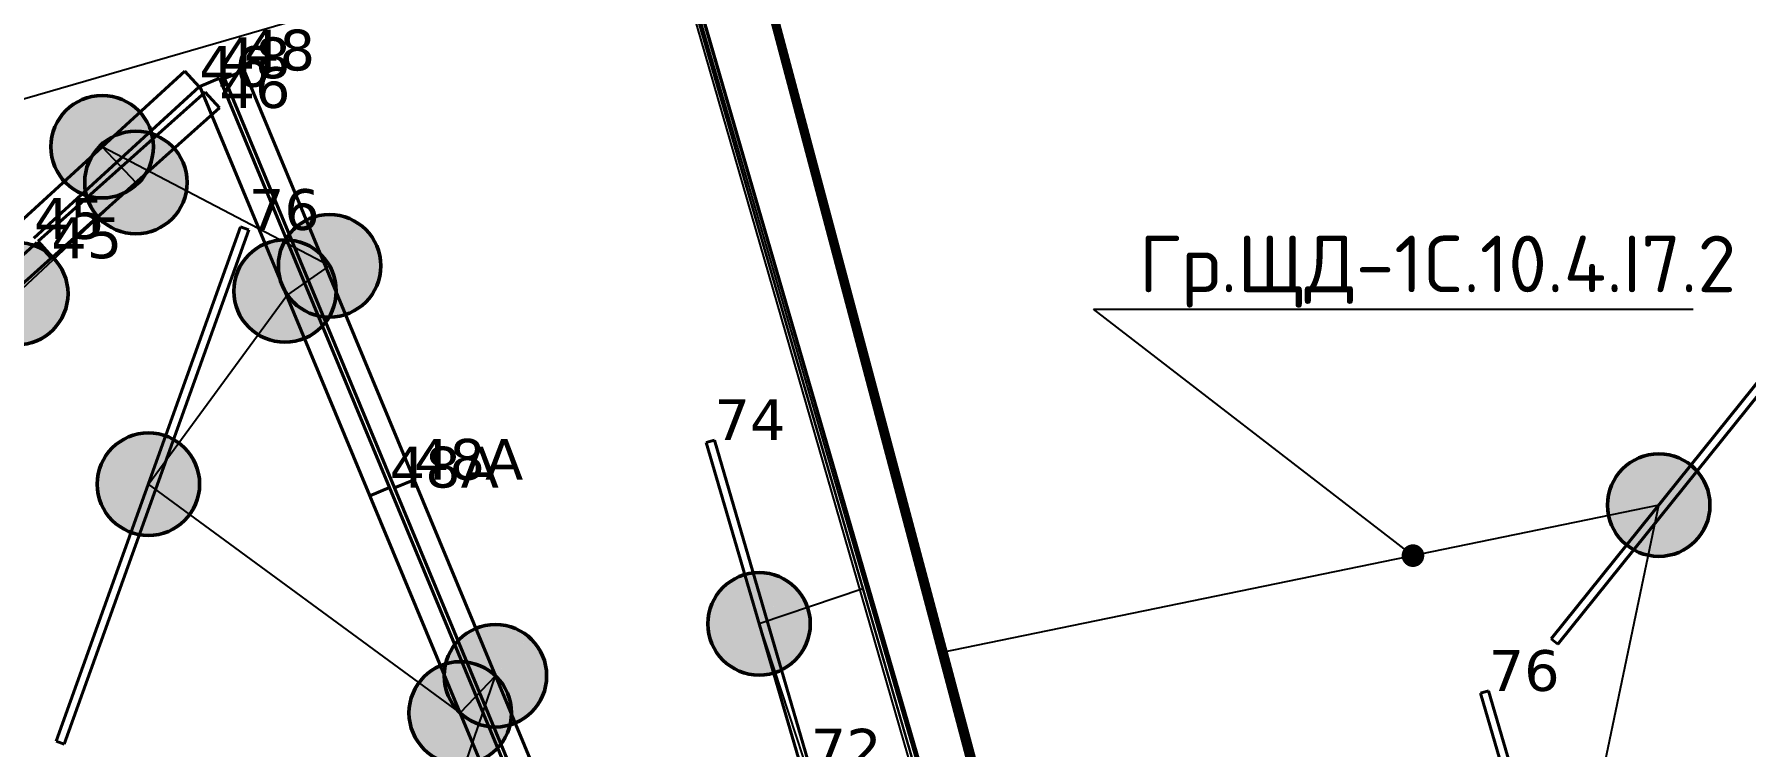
# Model space of a CAD drawing. Header units: millimetres. Extents: x -243740 to 150609, y -473655 to -165121.
# Drawn here: x 27606 to 35170, y -374673 to -371526 of the extents above; entities that cross this region are included whole.
import ezdxf
from ezdxf import colors
from ezdxf.entities.mleader import LeaderData, LeaderLine
from ezdxf.math import Vec2, Vec3

# ---------------------------------------------------------------- set-up
doc = ezdxf.new("R2010")
doc.units = ezdxf.units.MM
doc.linetypes.add('Штрих', pattern=[6.350000000000002, 3.175000000000001, -3.175000000000001])
for name, color, linetype in [('_HMI', 6, 'Continuous'), ('_Гр.ЩД-1C.10.4.I6.7', 6, 'Continuous'), ('_Гр.ЩД-1C.10.4.I6.8', 6, 'Continuous'), ('_Гр.ЩД-1C.10.4.I7.2', 6, 'Continuous'), ('_Гр.ЩД-1C.10.4.I7.3', 6, 'Continuous'), ('_Гр.ЩД-1C.10.4.I7.4', 6, 'Continuous'), ('_Гр.ЩД-1C.10.4.I7.7', 6, 'Continuous'), ('_Гр.ЩД-1C.10.4.I7.8', 6, 'Continuous'), ('_Гр.ЩД-1C.10.4.I8.1', 6, 'Continuous'), ('_Гр.ЩД-1C.10.4.I8.2', 6, 'Continuous'), ('_Гр.ЩД-1C.10.4.I8.3', 6, 'Continuous'), ('_Гр.ЩД-1C.10.4.I8.4', 6, 'Continuous'), ('_Гр.ЩД-1C.10.4.I8.6', 6, 'Continuous'), ('_Гр.ЩД-1C.10.4.I8.7', 6, 'Continuous'), ('_Гр.ЩД-1C.10.4.I8.8', 6, 'Continuous'), ('_Гр.ЩД-1C.10.4.I9.1', 6, 'Continuous'), ('_Гр.ЩД-1C.10.4.I9.4', 6, 'Continuous'), ('_Гр.ЩД-1C.10.4.I9.5', 6, 'Continuous'), ('_Гр.ЩД-1C.10.4.I9.7', 6, 'Continuous'), ('_Гр.ЩД-1C.10.4.I9.8', 6, 'Continuous'), ('Вставка', 252, 'Continuous')]:
    doc.layers.add(name, color=color, linetype=linetype)
for name, color, linetype, lineweight in [('_освещение_dali', 3, 'Continuous', 50), ('A-ANNO-DIMS', 7, 'Continuous', 9), ('DLX_FL1_LUM 122', 1, 'Continuous', 40), ('DLX_FL1_LUM 222', 5, 'Continuous', 40), ('DLX_LUM 12', 5, 'Continuous', 40), ('DLX_LUM 14', 5, 'Continuous', 40), ('DLX_LUM 3', 5, 'Continuous', 40), ('DLX_LUM 5', 5, 'Continuous', 40), ('АР_монолит', 252, 'Continuous', 50)]:
    doc.layers.add(name, color=color, linetype=linetype, lineweight=lineweight)
doc.styles.add('GOST 2.304', font='')
doc.styles.add('ISOCPEUR', font='isocpeur.ttf')
doc.styles.add('TableTextStyle', font='')
doc.styles.get('GOST 2.304').set_extended_font_data('GOST Common')
doc.styles.get('TableTextStyle').set_extended_font_data('VERDANA.TTF')
doc.linetypes.add('Truba', pattern='A,3e-05,[4,MSH_7,S=1,R=0,X=0,Y=0],-3.022072', length=3.022102)
doc.dimstyles.new('М-200', dxfattribs={"dimtxt": 400, "dimasz": 160, "dimexe": 200, "dimexo": 400, "dimgap": 50, "dimtad": 1, "dimdec": 0, "dimzin": 0, "dimdsep": 46, "dimtxsty": 'GOST 2.304', "dimblk": 'ARCHTICK', "dimcen": 180, "dimdle": 200, "dimadec": 0, "dimazin": 0, "dimtfac": 1, "dimtdec": 0, "dimtmove": 1, "dimatfit": 0, "dimfxl": 1, "dimtolj": 1, "dimtzin": 0, "dimarcsym": 0})

# ---------------------------------------------------------------- blocks, each defined once
blk = doc.blocks.new('_ArchTick')
at = {"color": 0, "linetype": 'ByBlock', "const_width": 0.15}
blk.add_lwpolyline([(-0.5, -0.5), (0.5, 0.5)], dxfattribs=at)
blk = doc.blocks.new('*D46')
at = {"layer": 'A-ANNO-DIMS', "color": 0, "lineweight": -2, "transparency": 16777216}
blk.add_arc((-165703.7676731799, -113309.3101140604), 107894.1889250758, 269.9999981265246, 325.9999989582677, dxfattribs=at)
at = {"layer": 'Defpoints', "color": 0, "lineweight": 30, "transparency": 16777216}
for p in [(-165703.7676731799, -113309.3091635258), (-165703.7668851693, -113309.3106455803), (-75741.26265267245, -173989.7883267059), (-131170.9544618714, -215527.9034105485), (-165703.7712240207, -221903.312837654)]:
    blk.add_point(p, dxfattribs=at)
at = {"layer": 'A-ANNO-DIMS', "color": 0, "lineweight": -2, "transparency": 16777216, "xscale": 160, "yscale": 160, "zscale": 160}
for p, rotation in [((-76255.43229090606, -173642.9765130139), 55.99999895826774), ((-165703.771201138, -221203.4990391362), 179.9999981265246)]:
    blk.add_blockref('_ArchTick', p, dxfattribs=dict(at, rotation=rotation))
at = {"layer": 'A-ANNO-DIMS', "color": 0, "transparency": 16777216, "insert": (-114299.5111252726, -207821.9792714138), "char_height": 400, "attachment_point": 5, "rotation": 28.54121534937681, "style": 'GOST 2.304'}
blk.add_mtext('\\A1;56,0%%D', dxfattribs=at)
blk = doc.blocks.new('A$Caabd1818')
at = {"layer": 'DLX_FL1_LUM 122'}
for points in [[(25120.03707885742, 23957.51953125, 0), (25206.84432983398, 23993.57604980469, 0)], [(25206.84432983398, 23993.57604980469, 0), (25120.03707885742, 23957.51953125, 0)], [(25206.84432983398, 23993.57604980469, 0), (25120.03707885742, 23957.51953125, 0)], [(25120.03707885742, 23957.51953125, 0), (25206.84432983398, 23993.57604980469, 0)], [(25206.84432983398, 23993.57604980469, 0), (25206.84432983398, 23993.57604980469, 0)], [(25206.84432983398, 23993.57604980469, 0), (25958.08792114258, 22185.4248046875, 0)], [(25958.08792114258, 22185.4248046875, 0), (25206.84432983398, 23993.57604980469, 0)], [(25206.84432983398, 23993.57604980469, 0), (25206.84432983398, 23993.57604980469, 0)], [(25958.08792114258, 22185.4248046875, 0), (25206.84432983398, 23993.57604980469, 0)], [(25206.84432983398, 23993.57604980469, 0), (25958.08792114258, 22185.4248046875, 0)], [(25227.9167175293, 23991.92810058594, 0), (25314.72396850586, 24027.98461914062, 0)], [(25314.72396850586, 24027.98461914062, 0), (25227.9167175293, 23991.92810058594, 0)], [(25314.72396850586, 24027.98461914062, 0), (25227.9167175293, 23991.92810058594, 0)], [(25227.9167175293, 23991.92810058594, 0), (25314.72396850586, 24027.98461914062, 0)], [(25979.16030883789, 22183.77685546875, 0), (25227.9167175293, 23991.92810058594, 0)], [(25227.9167175293, 23991.92810058594, 0), (25227.9167175293, 23991.92810058594, 0)], [(25227.9167175293, 23991.92810058594, 0), (25979.16030883789, 22183.77685546875, 0)], [(25227.9167175293, 23991.92810058594, 0), (25227.9167175293, 23991.92810058594, 0)], [(25227.9167175293, 23991.92810058594, 0), (25979.16030883789, 22183.77685546875, 0)], [(25979.16030883789, 22183.77685546875, 0), (25227.9167175293, 23991.92810058594, 0)], [(25314.72396850586, 24027.98461914062, 0), (25314.72396850586, 24027.98461914062, 0)], [(25314.72396850586, 24027.98461914062, 0), (26065.96755981445, 22219.83337402344, 0)], [(26065.96755981445, 22219.83337402344, 0), (25314.72396850586, 24027.98461914062, 0)], [(25314.72396850586, 24027.98461914062, 0), (25314.72396850586, 24027.98461914062, 0)], [(26065.96755981445, 22219.83337402344, 0), (25314.72396850586, 24027.98461914062, 0)], [(25314.72396850586, 24027.98461914062, 0), (26065.96755981445, 22219.83337402344, 0)], [(25871.28067016602, 22149.36828613281, 0), (25120.03707885742, 23957.51953125, 0)], [(25120.03707885742, 23957.51953125, 0), (25120.03707885742, 23957.51953125, 0)], [(25120.03707885742, 23957.51953125, 0), (25871.28067016602, 22149.36828613281, 0)], [(25120.03707885742, 23957.51953125, 0), (25120.03707885742, 23957.51953125, 0)], [(25120.03707885742, 23957.51953125, 0), (25871.28067016602, 22149.36828613281, 0)], [(25871.28067016602, 22149.36828613281, 0), (25120.03707885742, 23957.51953125, 0)]]:
    blk.add_polyline3d(points, dxfattribs=at)
at = {"layer": 'DLX_FL1_LUM 222'}
for points in [[(24368.7858581543, 25765.67077636719, 0), (24455.59310913086, 25801.72729492188, 0)], [(24455.59310913086, 25801.72729492188, 0), (24368.7858581543, 25765.67077636719, 0)], [(24455.59310913086, 25801.72729492188, 0), (24368.7858581543, 25765.67077636719, 0)], [(24368.7858581543, 25765.67077636719, 0), (24455.59310913086, 25801.72729492188, 0)], [(24455.59310913086, 25801.72729492188, 0), (24455.59310913086, 25801.72729492188, 0)], [(24455.59310913086, 25801.72729492188, 0), (25206.83670043945, 23993.57604980469, 0)], [(25206.83670043945, 23993.57604980469, 0), (24455.59310913086, 25801.72729492188, 0)], [(24455.59310913086, 25801.72729492188, 0), (24455.59310913086, 25801.72729492188, 0)], [(25206.83670043945, 23993.57604980469, 0), (24455.59310913086, 25801.72729492188, 0)], [(24455.59310913086, 25801.72729492188, 0), (25206.83670043945, 23993.57604980469, 0)], [(24476.66549682617, 25800.07934570312, 0), (24563.47274780273, 25836.13586425781, 0)], [(24563.47274780273, 25836.13586425781, 0), (24476.66549682617, 25800.07934570312, 0)], [(24563.47274780273, 25836.13586425781, 0), (24476.66549682617, 25800.07934570312, 0)], [(24476.66549682617, 25800.07934570312, 0), (24563.47274780273, 25836.13586425781, 0)], [(25227.90908813477, 23991.92810058594, 0), (24476.66549682617, 25800.07934570312, 0)], [(24476.66549682617, 25800.07934570312, 0), (24476.66549682617, 25800.07934570312, 0)], [(24476.66549682617, 25800.07934570312, 0), (25227.90908813477, 23991.92810058594, 0)], [(24476.66549682617, 25800.07934570312, 0), (24476.66549682617, 25800.07934570312, 0)], [(24476.66549682617, 25800.07934570312, 0), (25227.90908813477, 23991.92810058594, 0)], [(25227.90908813477, 23991.92810058594, 0), (24476.66549682617, 25800.07934570312, 0)], [(24563.47274780273, 25836.13586425781, 0), (24563.47274780273, 25836.13586425781, 0)], [(24563.47274780273, 25836.13586425781, 0), (25314.71633911133, 24027.98461914062, 0)], [(25314.71633911133, 24027.98461914062, 0), (24563.47274780273, 25836.13586425781, 0)], [(24563.47274780273, 25836.13586425781, 0), (24563.47274780273, 25836.13586425781, 0)], [(25314.71633911133, 24027.98461914062, 0), (24563.47274780273, 25836.13586425781, 0)], [(24563.47274780273, 25836.13586425781, 0), (25314.71633911133, 24027.98461914062, 0)], [(25120.02944946289, 23957.51953125, 0), (24368.7858581543, 25765.67077636719, 0)], [(24368.7858581543, 25765.67077636719, 0), (24368.7858581543, 25765.67077636719, 0)], [(24368.7858581543, 25765.67077636719, 0), (25120.02944946289, 23957.51953125, 0)], [(24368.7858581543, 25765.67077636719, 0), (24368.7858581543, 25765.67077636719, 0)], [(24368.7858581543, 25765.67077636719, 0), (25120.02944946289, 23957.51953125, 0)], [(25120.02944946289, 23957.51953125, 0), (24368.7858581543, 25765.67077636719, 0)], [(25206.83670043945, 23993.57604980469, 0), (25120.02944946289, 23957.51953125, 0)], [(25120.02944946289, 23957.51953125, 0), (25206.83670043945, 23993.57604980469, 0)], [(25120.02944946289, 23957.51953125, 0), (25206.83670043945, 23993.57604980469, 0)], [(25206.83670043945, 23993.57604980469, 0), (25120.02944946289, 23957.51953125, 0)], [(25206.83670043945, 23993.57604980469, 0), (25206.83670043945, 23993.57604980469, 0)], [(25206.83670043945, 23993.57604980469, 0), (25206.83670043945, 23993.57604980469, 0)], [(25314.71633911133, 24027.98461914062, 0), (25227.90908813477, 23991.92810058594, 0)], [(25227.90908813477, 23991.92810058594, 0), (25314.71633911133, 24027.98461914062, 0)], [(25227.90908813477, 23991.92810058594, 0), (25314.71633911133, 24027.98461914062, 0)], [(25314.71633911133, 24027.98461914062, 0), (25227.90908813477, 23991.92810058594, 0)], [(25227.90908813477, 23991.92810058594, 0), (25227.90908813477, 23991.92810058594, 0)], [(25227.90908813477, 23991.92810058594, 0), (25227.90908813477, 23991.92810058594, 0)], [(25314.71633911133, 24027.98461914062, 0), (25314.71633911133, 24027.98461914062, 0)], [(25314.71633911133, 24027.98461914062, 0), (25314.71633911133, 24027.98461914062, 0)], [(25120.02944946289, 23957.51953125, 0), (25120.02944946289, 23957.51953125, 0)], [(25120.02944946289, 23957.51953125, 0), (25120.02944946289, 23957.51953125, 0)]]:
    blk.add_polyline3d(points, dxfattribs=at)
at = {"layer": 'DLX_LUM 12'}
for points in [[(30340.70587158203, 23325.0732421875, 0), (31290.81726074219, 24506.40869140625, 0)], [(31290.81726074219, 24506.40869140625, 0), (30340.70587158203, 23325.0732421875, 0)], [(31290.81726074219, 24506.40869140625, 0), (30340.70587158203, 23325.0732421875, 0)], [(30340.70587158203, 23325.0732421875, 0), (31290.81726074219, 24506.40869140625, 0)], [(31320.42694091797, 24482.60498046875, 0), (30370.31555175781, 23301.26953125, 0)], [(30370.31555175781, 23301.26953125, 0), (31320.42694091797, 24482.60498046875, 0)], [(30370.31555175781, 23301.26953125, 0), (31320.42694091797, 24482.60498046875, 0)], [(31320.42694091797, 24482.60498046875, 0), (30370.31555175781, 23301.26953125, 0)], [(26605.73959350586, 24192.16918945312, 0), (26642.21572875977, 24202.83508300781, 0)], [(26642.21572875977, 24202.83508300781, 0), (26605.73959350586, 24192.16918945312, 0)], [(26642.21572875977, 24202.83508300781, 0), (26605.73959350586, 24192.16918945312, 0)], [(26605.73959350586, 24192.16918945312, 0), (26642.21572875977, 24202.83508300781, 0)], [(27030.81893920898, 22736.98425292969, 0), (26605.73959350586, 24192.16918945312, 0)], [(26605.73959350586, 24192.16918945312, 0), (26605.73959350586, 24192.16918945312, 0)], [(26605.73959350586, 24192.16918945312, 0), (27030.81893920898, 22736.98425292969, 0)], [(26605.73959350586, 24192.16918945312, 0), (26605.73959350586, 24192.16918945312, 0)], [(26605.73959350586, 24192.16918945312, 0), (27030.81893920898, 22736.98425292969, 0)], [(27030.81893920898, 22736.98425292969, 0), (26605.73959350586, 24192.16918945312, 0)], [(26642.21572875977, 24202.83508300781, 0), (26642.21572875977, 24202.83508300781, 0)], [(26642.21572875977, 24202.83508300781, 0), (27067.29507446289, 22747.65014648438, 0)], [(27067.29507446289, 22747.65014648438, 0), (26642.21572875977, 24202.83508300781, 0)], [(26642.21572875977, 24202.83508300781, 0), (26642.21572875977, 24202.83508300781, 0)], [(27067.29507446289, 22747.65014648438, 0), (26642.21572875977, 24202.83508300781, 0)], [(26642.21572875977, 24202.83508300781, 0), (27067.29507446289, 22747.65014648438, 0)], [(30340.70587158203, 23325.0732421875, 0), (30340.70587158203, 23325.0732421875, 0)], [(30370.31555175781, 23301.26953125, 0), (30340.70587158203, 23325.0732421875, 0)], [(30340.70587158203, 23325.0732421875, 0), (30340.70587158203, 23325.0732421875, 0)], [(30340.70587158203, 23325.0732421875, 0), (30370.31555175781, 23301.26953125, 0)], [(30340.70587158203, 23325.0732421875, 0), (30370.31555175781, 23301.26953125, 0)], [(30370.31555175781, 23301.26953125, 0), (30340.70587158203, 23325.0732421875, 0)], [(30370.31555175781, 23301.26953125, 0), (30370.31555175781, 23301.26953125, 0)], [(30370.31555175781, 23301.26953125, 0), (30370.31555175781, 23301.26953125, 0)]]:
    blk.add_polyline3d(points, dxfattribs=at)
at = {"layer": 'DLX_LUM 14'}
for points in [[(23733.2763671875, 22872.34497070312, 0), (24548.52294921875, 25144.51599121094, 0)], [(24548.52294921875, 25144.51599121094, 0), (23733.2763671875, 22872.34497070312, 0)], [(24548.52294921875, 25144.51599121094, 0), (23733.2763671875, 22872.34497070312, 0)], [(23733.2763671875, 22872.34497070312, 0), (24548.52294921875, 25144.51599121094, 0)], [(24584.28955078125, 25131.68334960938, 0), (23769.04296875, 22859.51232910156, 0)], [(23769.04296875, 22859.51232910156, 0), (24584.28955078125, 25131.68334960938, 0)], [(23769.04296875, 22859.51232910156, 0), (24584.28955078125, 25131.68334960938, 0)], [(24584.28955078125, 25131.68334960938, 0), (23769.04296875, 22859.51232910156, 0)], [(24548.52294921875, 25144.51599121094, 0), (24548.52294921875, 25144.51599121094, 0)], [(24548.52294921875, 25144.51599121094, 0), (24584.28955078125, 25131.68334960938, 0)], [(24584.28955078125, 25131.68334960938, 0), (24548.52294921875, 25144.51599121094, 0)], [(24548.52294921875, 25144.51599121094, 0), (24548.52294921875, 25144.51599121094, 0)], [(24584.28955078125, 25131.68334960938, 0), (24548.52294921875, 25144.51599121094, 0)], [(24548.52294921875, 25144.51599121094, 0), (24584.28955078125, 25131.68334960938, 0)], [(24584.28955078125, 25131.68334960938, 0), (24584.28955078125, 25131.68334960938, 0)], [(24584.28955078125, 25131.68334960938, 0), (24584.28955078125, 25131.68334960938, 0)], [(30027.29797363281, 23084.50317382812, 0), (30063.77410888672, 23095.15380859375, 0)], [(30063.77410888672, 23095.15380859375, 0), (30027.29797363281, 23084.50317382812, 0)], [(30063.77410888672, 23095.15380859375, 0), (30027.29797363281, 23084.50317382812, 0)], [(30027.29797363281, 23084.50317382812, 0), (30063.77410888672, 23095.15380859375, 0)], [(30704.17022705078, 20767.333984375, 0), (30027.29797363281, 23084.50317382812, 0)], [(30027.29797363281, 23084.50317382812, 0), (30027.29797363281, 23084.50317382812, 0)], [(30027.29797363281, 23084.50317382812, 0), (30704.17022705078, 20767.333984375, 0)], [(30027.29797363281, 23084.50317382812, 0), (30027.29797363281, 23084.50317382812, 0)], [(30027.29797363281, 23084.50317382812, 0), (30704.17022705078, 20767.333984375, 0)], [(30704.17022705078, 20767.333984375, 0), (30027.29797363281, 23084.50317382812, 0)], [(30063.77410888672, 23095.15380859375, 0), (30063.77410888672, 23095.15380859375, 0)], [(30063.77410888672, 23095.15380859375, 0), (30740.64636230469, 20777.98461914062, 0)], [(30740.64636230469, 20777.98461914062, 0), (30063.77410888672, 23095.15380859375, 0)], [(30063.77410888672, 23095.15380859375, 0), (30063.77410888672, 23095.15380859375, 0)], [(30740.64636230469, 20777.98461914062, 0), (30063.77410888672, 23095.15380859375, 0)], [(30063.77410888672, 23095.15380859375, 0), (30740.64636230469, 20777.98461914062, 0)], [(23733.2763671875, 22872.34497070312, 0), (23733.2763671875, 22872.34497070312, 0)], [(23769.04296875, 22859.51232910156, 0), (23733.2763671875, 22872.34497070312, 0)], [(23733.2763671875, 22872.34497070312, 0), (23733.2763671875, 22872.34497070312, 0)], [(23733.2763671875, 22872.34497070312, 0), (23769.04296875, 22859.51232910156, 0)], [(23733.2763671875, 22872.34497070312, 0), (23769.04296875, 22859.51232910156, 0)], [(23769.04296875, 22859.51232910156, 0), (23733.2763671875, 22872.34497070312, 0)], [(23769.04296875, 22859.51232910156, 0), (23769.04296875, 22859.51232910156, 0)], [(23769.04296875, 22859.51232910156, 0), (23769.04296875, 22859.51232910156, 0)]]:
    blk.add_polyline3d(points, dxfattribs=at)
at = {"layer": 'DLX_LUM 3'}
for points in [[(23571.33865356445, 25164.73388671875, 0), (24301.59378051758, 25833.19091796875, 0)], [(24301.59378051758, 25833.19091796875, 0), (23571.33865356445, 25164.73388671875, 0)], [(24301.59378051758, 25833.19091796875, 0), (23571.33865356445, 25164.73388671875, 0)], [(23571.33865356445, 25164.73388671875, 0), (24301.59378051758, 25833.19091796875, 0)], [(24301.59378051758, 25833.19091796875, 0), (24301.59378051758, 25833.19091796875, 0)], [(24301.59378051758, 25833.19091796875, 0), (24365.06271362305, 25763.85498046875, 0)], [(24365.06271362305, 25763.85498046875, 0), (24301.59378051758, 25833.19091796875, 0)], [(24301.59378051758, 25833.19091796875, 0), (24301.59378051758, 25833.19091796875, 0)], [(24365.06271362305, 25763.85498046875, 0), (24301.59378051758, 25833.19091796875, 0)], [(24301.59378051758, 25833.19091796875, 0), (24365.06271362305, 25763.85498046875, 0)], [(24365.06271362305, 25763.85498046875, 0), (23634.80758666992, 25095.39794921875, 0)], [(23634.80758666992, 25095.39794921875, 0), (24365.06271362305, 25763.85498046875, 0)], [(23634.80758666992, 25095.39794921875, 0), (24365.06271362305, 25763.85498046875, 0)], [(24365.06271362305, 25763.85498046875, 0), (23634.80758666992, 25095.39794921875, 0)], [(23653.73611450195, 25081.35986328125, 0), (24392.17376708984, 25740.76843261719, 0)], [(24392.17376708984, 25740.76843261719, 0), (23653.73611450195, 25081.35986328125, 0)], [(24392.17376708984, 25740.76843261719, 0), (23653.73611450195, 25081.35986328125, 0)], [(23653.73611450195, 25081.35986328125, 0), (24392.17376708984, 25740.76843261719, 0)], [(24365.06271362305, 25763.85498046875, 0), (24365.06271362305, 25763.85498046875, 0)], [(24365.06271362305, 25763.85498046875, 0), (24365.06271362305, 25763.85498046875, 0)], [(24392.17376708984, 25740.76843261719, 0), (24392.17376708984, 25740.76843261719, 0)], [(24392.17376708984, 25740.76843261719, 0), (24454.78439331055, 25670.654296875, 0)], [(24454.78439331055, 25670.654296875, 0), (24392.17376708984, 25740.76843261719, 0)], [(24392.17376708984, 25740.76843261719, 0), (24392.17376708984, 25740.76843261719, 0)], [(24454.78439331055, 25670.654296875, 0), (24392.17376708984, 25740.76843261719, 0)], [(24392.17376708984, 25740.76843261719, 0), (24454.78439331055, 25670.654296875, 0)], [(24454.78439331055, 25670.654296875, 0), (23716.34674072266, 25011.24572753906, 0)], [(23716.34674072266, 25011.24572753906, 0), (24454.78439331055, 25670.654296875, 0)], [(23716.34674072266, 25011.24572753906, 0), (24454.78439331055, 25670.654296875, 0)], [(24454.78439331055, 25670.654296875, 0), (23716.34674072266, 25011.24572753906, 0)], [(24454.78439331055, 25670.654296875, 0), (24454.78439331055, 25670.654296875, 0)], [(24454.78439331055, 25670.654296875, 0), (24454.78439331055, 25670.654296875, 0)], [(23716.34674072266, 25011.24572753906, 0), (23653.73611450195, 25081.35986328125, 0)], [(23653.73611450195, 25081.35986328125, 0), (23653.73611450195, 25081.35986328125, 0)], [(23653.73611450195, 25081.35986328125, 0), (23716.34674072266, 25011.24572753906, 0)], [(23653.73611450195, 25081.35986328125, 0), (23653.73611450195, 25081.35986328125, 0)], [(23653.73611450195, 25081.35986328125, 0), (23716.34674072266, 25011.24572753906, 0)], [(23716.34674072266, 25011.24572753906, 0), (23653.73611450195, 25081.35986328125, 0)], [(23716.34674072266, 25011.24572753906, 0), (23716.34674072266, 25011.24572753906, 0)], [(23716.34674072266, 25011.24572753906, 0), (23716.34674072266, 25011.24572753906, 0)]]:
    blk.add_polyline3d(points, dxfattribs=at)
at = {"layer": 'DLX_LUM 5'}
for points in [[(23267.25006103516, 24734.71069335938, 0), (23648.37646484375, 25076.59912109375, 0)], [(23648.37646484375, 25076.59912109375, 0), (23267.25006103516, 24734.71069335938, 0)], [(23648.37646484375, 25076.59912109375, 0), (23267.25006103516, 24734.71069335938, 0)], [(23267.25006103516, 24734.71069335938, 0), (23648.37646484375, 25076.59912109375, 0)], [(23648.37646484375, 25076.59912109375, 0), (23648.37646484375, 25076.59912109375, 0)], [(23648.37646484375, 25076.59912109375, 0), (23711.14349365234, 25006.62231445312, 0)], [(23711.14349365234, 25006.62231445312, 0), (23648.37646484375, 25076.59912109375, 0)], [(23648.37646484375, 25076.59912109375, 0), (23648.37646484375, 25076.59912109375, 0)], [(23711.14349365234, 25006.62231445312, 0), (23648.37646484375, 25076.59912109375, 0)], [(23648.37646484375, 25076.59912109375, 0), (23711.14349365234, 25006.62231445312, 0)], [(23711.14349365234, 25006.62231445312, 0), (23330.01708984375, 24664.73388671875, 0)], [(23330.01708984375, 24664.73388671875, 0), (23711.14349365234, 25006.62231445312, 0)], [(23330.01708984375, 24664.73388671875, 0), (23711.14349365234, 25006.62231445312, 0)], [(23711.14349365234, 25006.62231445312, 0), (23330.01708984375, 24664.73388671875, 0)], [(23711.14349365234, 25006.62231445312, 0), (23711.14349365234, 25006.62231445312, 0)], [(23711.14349365234, 25006.62231445312, 0), (23711.14349365234, 25006.62231445312, 0)]]:
    blk.add_polyline3d(points, dxfattribs=at)
blk = doc.blocks.new('A$Cab2378fa')
at = {"lineweight": 25, "true_color": 0xfff5f5}
h = blk.add_hatch(color=7, dxfattribs=at)
h.dxf.hatch_style = 1
h.paths.add_polyline_path([(0, 0), (-141.563621815294, -170.2577550872229, 0.1749231821694599), (2.967164162546396, -222.4173093796708, 0.1978084390242711), (162.3200226016343, -156.8074341095053)])
h.paths.add_polyline_path([(-163.1532956101, 157.6124081457965), (-0.005006659775972366, 0.004836623556911945), (147.8183996863663, 177.8018198814243, 0.1753976429270719), (2.967164162546396, 230.2278007939458, 0.2090141411030591)])
at = {"lineweight": 25}
h = blk.add_hatch(color=0, dxfattribs=at)
h.paths.add_polyline_path([(162.3200226016343, -156.8074341095053, 0.442338187719691), (147.8289509192109, 177.7930304361507), (0, 0)])
h.paths.add_polyline_path([(-141.563621815294, -170.2577550872229), (0, 0), (-163.1532956101, 157.6124081457965, 0.4300962011212718)])
blk.add_circle((2.967164162546396, 3.905245705973357), 226.3225550869645)
blk = doc.blocks.new('_Dot')
at = {"color": 0, "linetype": 'ByBlock', "lineweight": -2}
blk.add_line((-0.5, 0), (-1, 0), dxfattribs=at)
at = {"color": 0, "linetype": 'ByBlock', "const_width": 0.5}
blk.add_lwpolyline([(-0.25, 0, 1), (0.25, 0, 1)], format="xyb", close=True, dxfattribs=at)
blk = doc.blocks.new('Оси200')
at = {"layer": 'A-ANNO-DIMS'}
dim = blk.add_angular_dim_2l(base=(-131170.9544618714, -215527.9034105485), line1=((-165703.7668851693, -113309.3106455803), (-75741.26265267248, -173989.7883267059)), line2=((-165703.7676731799, -113309.3091635258), (-165703.7712240207, -221903.312837654)), text='56,0%%D', dimstyle='М-200', override={"dimadec": 2, "dimtmove": 2}, dxfattribs=at)
dim.commit()
dim.dimension.update_dxf_attribs({"geometry": '*D46', "text_midpoint": (-114299.5111252726, -207821.9792714138), "dimtype": 130})
blk = doc.blocks.new('A$C010e0e93')
at = {"layer": 'A-ANNO-DIMS'}
blk.add_blockref('Оси200', (404603.7451010537, 213803.6186243605), dxfattribs=at)

msp = doc.modelspace()

# ---------------------------------------------------------------- block references
at = {"layer": '_освещение_dali', "color": 1, "ltscale": 100}
for p in [(29641.27633732208, -374363.7931901867), (29485.54367001791, -374528.0163166806)]:
    msp.add_blockref('A$Cab2378fa', p, dxfattribs=at)

# ---------------------------------------------------------------- next in the draw order: block references
at = {"layer": 'Вставка', "linetype": 'Truba', "lineweight": 30, "ltscale": 100}
msp.add_blockref('A$C010e0e93', (-234640.0057934705, -397437.2428392196), dxfattribs=at)

# ---------------------------------------------------------------- next in the draw order: linework, layer by layer
at = {"layer": '_HMI', "ltscale": 100}
for points in [[(21115.51260233937, -318176.1797330932), (19421.11924321801, -316203.2550435518), (15437.23940935147, -319331.6210189025), (34516.0909612815, -385191.214583091), (27854.5897402737, -386889.7172797777), (28543.87756532581, -389381.7787062527)], [(28853.58023955207, -317410.4295617931), (23724.30320329048, -322462.7085478685), (19327.47541893104, -325280.7867753298), (17345.81094273279, -325919.9497311703), (34500.13748509328, -385195.2822881665), (27827.02206831653, -386926.912574877), (28513.04787102011, -389416.8156349552)], [(41390.10143126687, -328035.162560499), (39179.52418431733, -330829.2162279631), (34211.07477437053, -334889.4010677328), (26028.00493801571, -339993.3176136957), (22739.47924202261, -340867.1550222987), (34532.23606276965, -385192.051166748), (27880.31606844644, -386959.4875873852), (28507.95498248807, -389445.0682802144), (28773.42830287619, -389445.0682802144)]]:
    msp.add_lwpolyline(points, dxfattribs=at)
at = {"layer": '_Гр.ЩД-1C.10.4.I6.7', "ltscale": 100}
msp.add_lwpolyline([(71772.59844465306, -354189.6547446139), (29115.09074678649, -366547.0336587832), (34517.4873543758, -385196.0349135164), (27894.06320912754, -387013.0142985051), (28543.87756532578, -389381.7787062526)], dxfattribs=at)
at = {"layer": '_Гр.ЩД-1C.10.4.I6.8', "ltscale": 100}
msp.add_lwpolyline([(51330.23013738971, -359148.204502804), (52714.09141320104, -363343.414421786), (53910.19641655798, -365243.7821586023), (53941.73537987584, -366588.4095389734), (55194.64873575633, -368574.9608680991), (53574.34283989781, -369151.8708426844), (53690.91998833531, -368984.9091727625), (53511.04079979772, -367392.3188407312), (52096.13239067906, -367848.9228446375), (51979.58575981969, -368015.8845145594), (50370.06819278123, -366897.2740866141), (50501.37531060094, -366712.9365165125), (50220.24547356481, -365044.4108207117), (52249.90188378209, -364129.3793876062), (51104.89895937735, -360176.8445174592), (29115.86374441219, -366546.8097304509), (34553.03309772906, -385186.2837815543), (27859.92110054626, -386978.7613756376), (28523.42830287619, -389381.7787062526)], dxfattribs=at)
at = {"layer": '_Гр.ЩД-1C.10.4.I7.2', "ltscale": 100}
for points in [[(25727.7279588575, -372341.1124420136), (30401.35949749011, -370987.2162829352), (31268.12289264761, -373975.869798986), (30809.45027388805, -374130.7740525768), (31164.8789140577, -375211.8476104707), (31962.51397387677, -376523.0022568291), (33816.32239550301, -377004.4348907441), (34371.9101640577, -375585.2225494354), (34785.44437188024, -373606.0486991297), (31611.30287376346, -374257.9221576596), (34518.60963317406, -385195.7367314352)], [(26356.64989371739, -376748.7358529686), (28501.98011097733, -375392.6333306402), (29267.32260912606, -375461.1838531464), (29644.24350148463, -374359.8879444808), (29488.51083418046, -374524.1110709746), (28110.58246392125, -373513.3591849695), (28722.15909264652, -372679.6147230731), (28911.15868635012, -372548.8456236614), (27906.14902275914, -372022.8272635828), (28055.2654954786, -372180.8417510957), (27528.90632224575, -372671.8943129662)]]:
    msp.add_lwpolyline(points, dxfattribs=at)
at = {"layer": '_Гр.ЩД-1C.10.4.I7.4', "ltscale": 100}
msp.add_lwpolyline([(27798.01156027759, -359904.0071286751), (34553.03309772845, -385186.283781552), (27818.81581595354, -386898.8109398972), (28520.06641206229, -389442.2721363768)], dxfattribs=at)
at = {"layer": '_Гр.ЩД-1C.10.4.I7.7', "ltscale": 100}
msp.add_lwpolyline([(55912.2684515626, -352813.2487932536), (28928.93565902079, -364160.0311010075), (34553.03309772845, -385186.283781552), (27818.81278248268, -386898.7999387315), (28523.428302876, -389441.4959827258)], dxfattribs=at)
at = {"layer": '_Гр.ЩД-1C.10.4.I7.8', "ltscale": 100}
msp.add_lwpolyline([(27798.01156027741, -359904.0071286744), (34501.41609963663, -385200.1072933367), (27818.81278248266, -386898.7999387314), (28543.87756532578, -389381.7787062526)], dxfattribs=at)
at = {"layer": '_Гр.ЩД-1C.10.4.I8.1', "ltscale": 100}
msp.add_lwpolyline([(27798.01156027494, -359904.0071286651), (34553.03309790864, -385186.2837815062), (27898.99243823755, -387031.5666182785), (28523.42830287608, -389441.495982726)], dxfattribs=at)
at = {"layer": '_Гр.ЩД-1C.10.4.I8.2', "ltscale": 100}
msp.add_lwpolyline([(27798.01156025291, -359904.0071286816), (34545.92232848902, -385188.4799282717), (27872.61967746033, -386929.7843629421), (28507.95498248808, -389381.7787062526)], dxfattribs=at)
at = {"layer": '_Гр.ЩД-1C.10.4.I8.3', "ltscale": 100}
msp.add_lwpolyline([(27810.27518656257, -359900.7483992614), (34517.19974785091, -385195.396285986), (27893.88014916285, -387012.3469911047), (28512.51423495853, -389414.7422300985)], dxfattribs=at)
at = {"layer": '_Гр.ЩД-1C.10.4.I8.4', "ltscale": 100}
msp.add_lwpolyline([(25563.8877739882, -354288.3282163913), (34553.03262873804, -385186.2820719442), (27704.051848657, -386927.9837111935), (28513.04787102, -389416.8156349549)], dxfattribs=at)
at = {"layer": '_Гр.ЩД-1C.10.4.I8.6', "ltscale": 100}
msp.add_lwpolyline([(23877.8686524587, -345151.2733163996), (34517.29480373022, -385195.3702312481), (27870.6429972907, -387017.2119907765), (28512.51423495862, -389414.7422300989)], dxfattribs=at)
at = {"layer": '_Гр.ЩД-1C.10.4.I8.7', "ltscale": 100}
msp.add_lwpolyline([(23783.40579084362, -344795.7797833007), (34517.48735438423, -385196.0349135141), (27856.45709043872, -386965.826760619), (28523.428302876, -389381.7787062519)], dxfattribs=at)
at = {"layer": '_Гр.ЩД-1C.10.4.I8.8', "ltscale": 100}
msp.add_lwpolyline([(24091.45867059733, -345955.0799011732), (34553.03309791001, -385186.2837815058), (27704.05184856694, -386927.9837112164), (28500.43321505787, -389381.7787062525)], dxfattribs=at)
at = {"layer": '_Гр.ЩД-1C.10.4.I9.1', "ltscale": 100}
msp.add_lwpolyline([(20770.01824061108, -337739.0392436648), (34553.03312346328, -385186.2837750076), (27899.14127535485, -387031.5253431207), (28517.81146141725, -389435.3242256901)], dxfattribs=at)
at = {"layer": '_Гр.ЩД-1C.10.4.I9.4', "ltscale": 100}
msp.add_lwpolyline([(19957.76759880887, -330398.6970145592), (34518.60963317406, -385195.7367314352), (27879.87280593032, -386959.6053593148), (28523.42830287619, -389381.7787062526)], dxfattribs=at)
at = {"layer": '_Гр.ЩД-1C.10.4.I9.5', "ltscale": 100}
msp.add_lwpolyline([(18298.95954170654, -329209.892559), (34518.60963317407, -385195.7367314352), (27856.45709043874, -386965.826760619), (28503.47147369619, -389381.7787062526)], dxfattribs=at)
at = {"layer": '_Гр.ЩД-1C.10.4.I9.7', "ltscale": 100}
msp.add_lwpolyline([(15437.23940935147, -319331.6210189025), (34518.60963317407, -385195.7367314352), (27856.45709043872, -386965.8267606189), (28523.42830287619, -389381.7787062526)], dxfattribs=at)
at = {"layer": '_Гр.ЩД-1C.10.4.I9.8', "ltscale": 100}
msp.add_lwpolyline([(16907.43550140067, -324406.3700747092), (34517.48735438426, -385196.0349135141), (27856.48505804094, -387023.3229733466), (28520.06641206228, -389442.2721363767)], dxfattribs=at)

# ---------------------------------------------------------------- next in the draw order: block references
at = {"layer": '_освещение_dali', "color": 5, "ltscale": 100}
for p in [(27903.19898134047, -372026.7346066649), (28052.29833131605, -372184.7469968016), (28908.19152218758, -372552.7508693674), (27525.9391580832, -372675.7995586722), (28711.14041810804, -372664.1018552001), (28107.63242250257, -373517.2665280516), (34782.49433046156, -373609.9560422118), (30806.39895065015, -374134.334675031)]:
    msp.add_blockref('A$Cab2378fa', p, dxfattribs=at)
at = {"layer": 'Defpoints', "linetype": 'Truba', "ltscale": 100}
msp.add_blockref('A$Caabd1818', (3969.682805718126, -397521.7896659265), dxfattribs=at)

# ---------------------------------------------------------------- next in the draw order: texts
at = {"layer": '_освещение_dali', "color": 122, "true_color": 0x10d0ab, "style": 'TableTextStyle'}
for s, p in [('48', (28425.26296818723, -371720.0570313326)), ('48', (28533.15100525687, -371685.6485027677)), ('46', (28334.73209842858, -371757.9391909882)), ('46', (28424.45149347642, -371851.13803908)), ('76', (28553.95760256552, -372390.1059992302)), ('45', (27605.30219817692, -372429.7646588684)), ('45', (27680.82377041652, -372515.1635821596)), ('74', (30611.90168027391, -373318.9576183682)), ('48А', (29176.50648336162, -373528.2044757929)), ('48А', (29284.39452043138, -373493.795947228)), ('76', (34033.46089544712, -374426.6355269534)), ('72', (31036.9800870085, -374774.1421765906))]:
    msp.add_text(s, height=180, dxfattribs=at).set_placement(p)

# ---------------------------------------------------------------- next in the draw order: leaders
at = {"layer": '_Гр.ЩД-1C.10.4.I7.2', "ltscale": 100}
ml = msp.add_multileader_mtext('Standard', dxfattribs=at)
ml.set_content('Гр.ЩД-1C.10.4.I7.2', color=256, style='ISOCPEUR')
ml.set_leader_properties()
ml.set_arrow_properties(name='DOT')
ml.build(insert=Vec2(0, 0))
ml.multileader.update_dxf_attribs({"has_dogleg": 0, "text_left_attachment_type": 6, "text_right_attachment_type": 6, "arrow_head_size": 100})
ctx = ml.context
ctx.base_point, ctx.char_height, ctx.arrow_head_size, ctx.landing_gap_size, ctx.plane_origin = Vec3(32287.99770348895, -372740.4735294821), 250, 100, 200, Vec3(116881.2666491311, -244969.9168553218)
ctx.left_attachment, ctx.right_attachment = 6, 6
notes = []
notes.append((ctx, [(0, (1, 1, 0), (32279.99770348895, -372740.4735294821), (1, 0), 8, [(1, [(33699.08888331267, -373829.1535323407)], 0, [])])]))
ctx.mtext.insert, ctx.mtext.width, ctx.mtext.flow_direction = Vec3(32487.99770348895, -372415.4735294821), 2425, 5
at = {"layer": '_Гр.ЩД-1C.10.4.I7.3', "ltscale": 100}
ml = msp.add_multileader_mtext('Standard', dxfattribs=at)
ml.set_content('Гр.ЩД-1C.10.4.I7.3', color=256, style='ISOCPEUR')
ml.set_leader_properties()
ml.set_arrow_properties(name='DOT')
ml.build(insert=Vec2(0, 0))
ml.multileader.update_dxf_attribs({"has_dogleg": 0, "text_left_attachment_type": 6, "text_right_attachment_type": 6, "arrow_head_size": 100})
ctx = ml.context
ctx.base_point, ctx.char_height, ctx.arrow_head_size, ctx.landing_gap_size, ctx.plane_origin = Vec3(25363.53022958915, -376055.022874163), 250, 100, 200, Vec3(111401.9786082006, -246776.4033021622)
ctx.left_attachment, ctx.right_attachment = 6, 6
notes.append((ctx, [(0, (1, 1, 0), (25355.53022958915, -376055.022874163), (1, 0), 8, [(1, [(25264.23667313006, -374433.2442695039)], 0, [])])]))
ctx.mtext.insert, ctx.mtext.width, ctx.mtext.flow_direction = Vec3(25563.53022958915, -375730.022874163), 2425, 5
for ctx, leaders in notes:
    for number, flags, end, landing, length, lines in leaders:
        leader = LeaderData()
        leader.index, (leader.has_last_leader_line, leader.has_dogleg_vector, leader.attachment_direction) = number, flags
        leader.last_leader_point, leader.dogleg_vector, leader.dogleg_length = Vec3(end), Vec3(landing), length
        for number, points, colour, breaks in lines:
            line = LeaderLine()
            line.index, line.vertices, line.color, line.breaks = number, Vec3.list(points), colors.encode_raw_color(colour), breaks
            leader.lines.append(line)
        ctx.leaders.append(leader)

doc.saveas('drawing.dxf')
